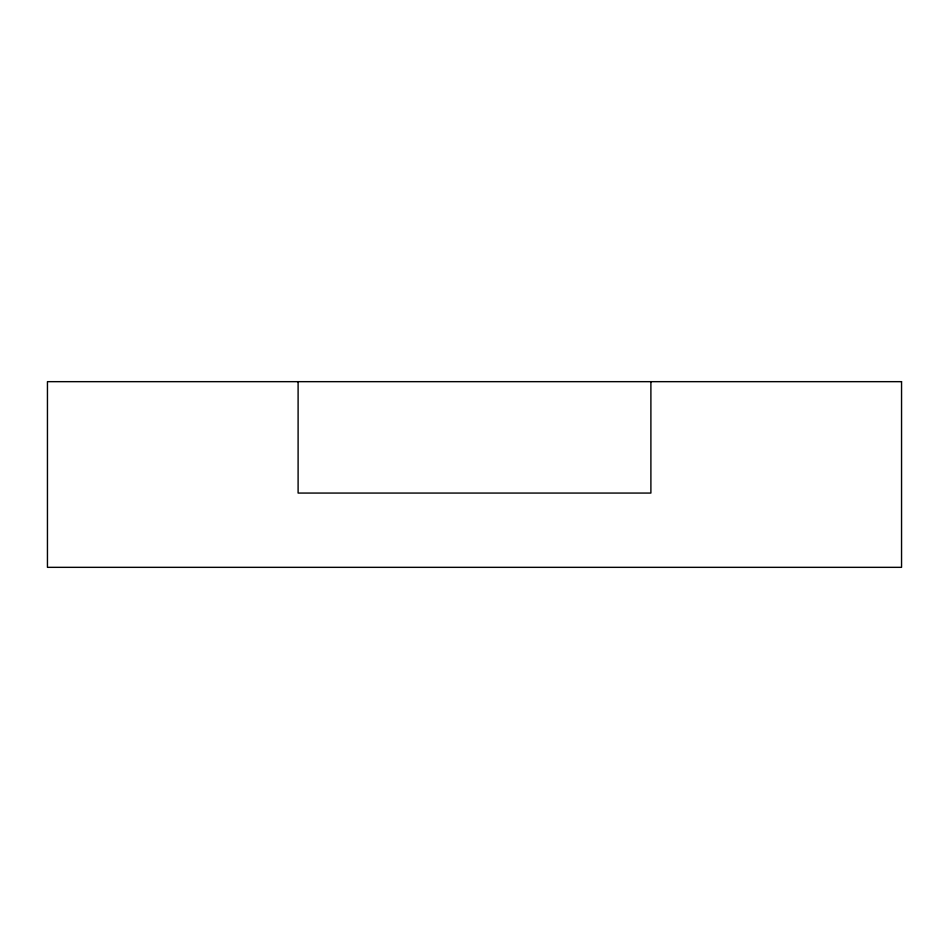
<?xml version="1.0" encoding="UTF-8"?>
<svg xmlns="http://www.w3.org/2000/svg" width="949" height="949" viewBox="0 0 949 949"><rect width="100%" height="100%" fill="white"/><g stroke="black" fill="none" stroke-linecap="round" stroke-linejoin="round"><path stroke-width="1.42" d="M650.895 381.664L650.895 493.065L298.105 493.065L298.105 381.664M901.55 381.664L47.45 381.664L47.45 567.336L901.55 567.336L901.55 381.664"/></g></svg>
